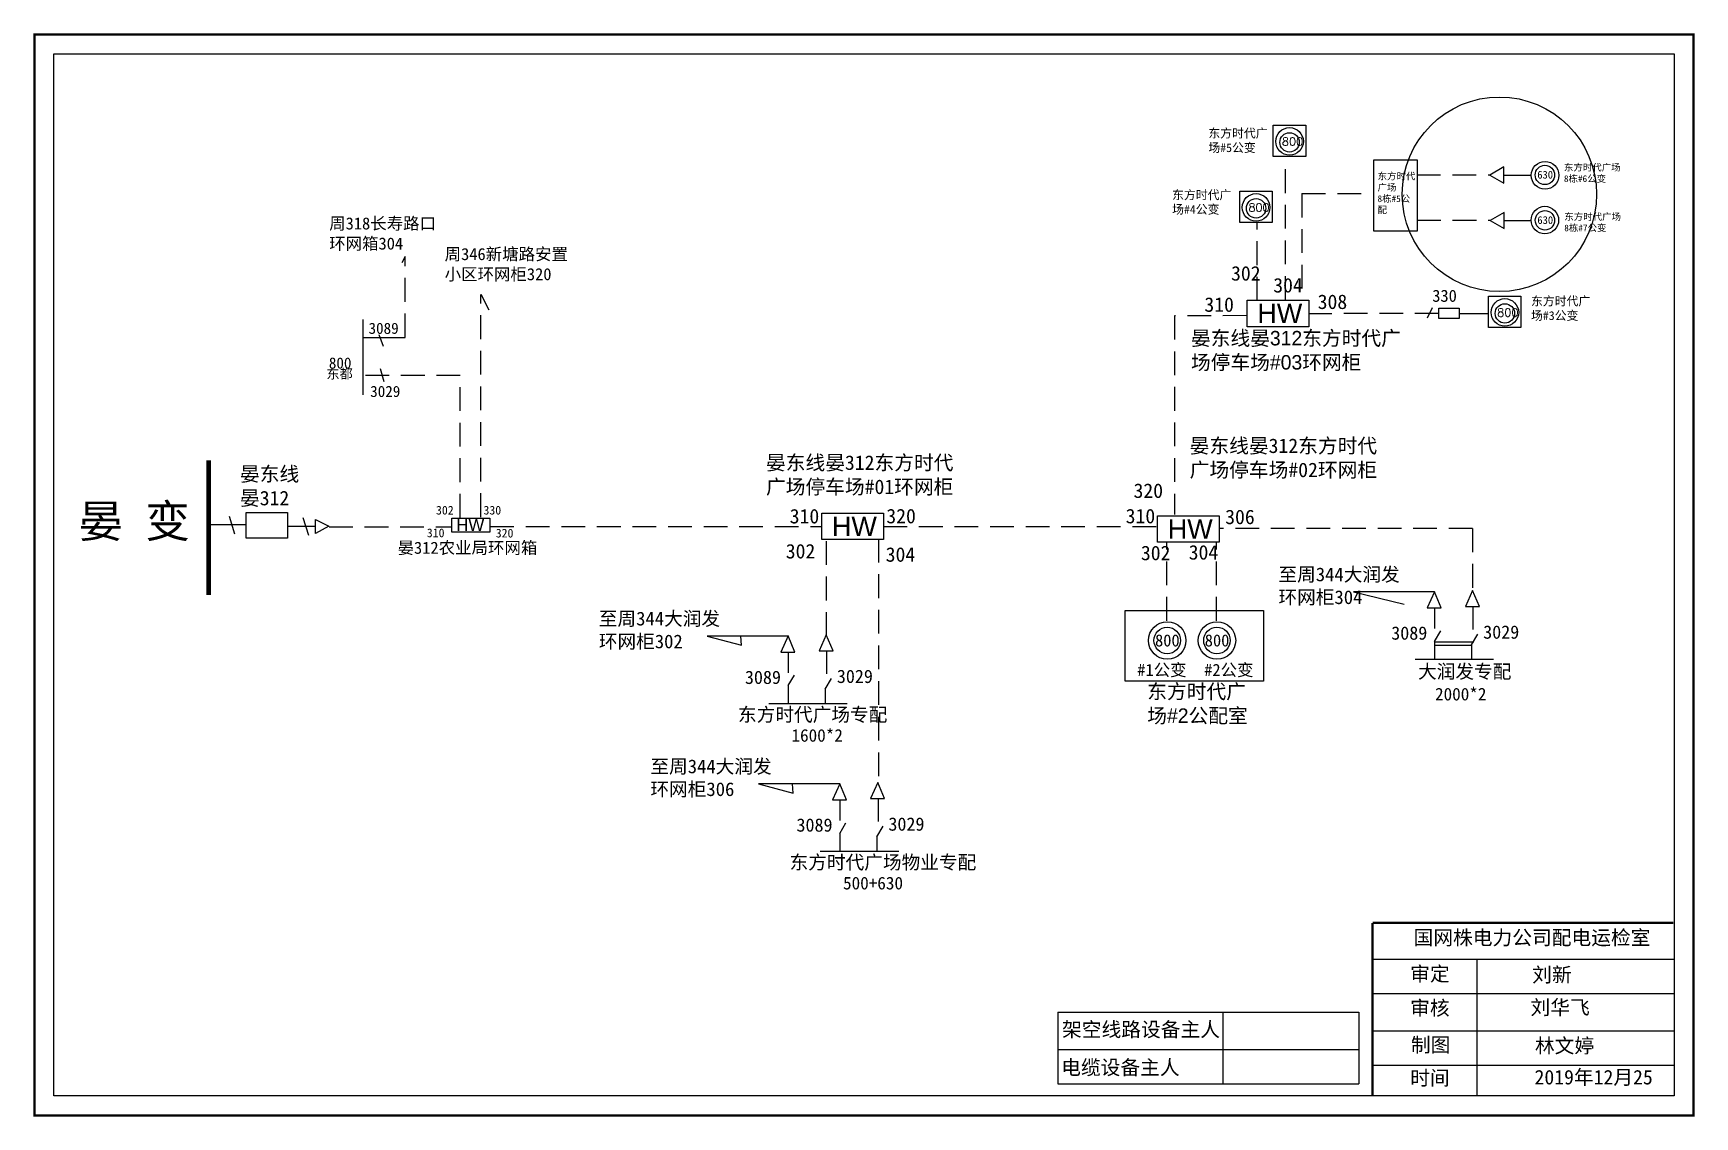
# Model space of a CAD drawing. Extents: x 161 to 505, y 2 to 226.
import ezdxf

# ---------------------------------------------------------------- set-up
doc = ezdxf.new("R2010")
doc.units = 0
doc.header["$LTSCALE"] = 0.774411
doc.linetypes.add('ACAD_ISO02W100', pattern=[15, 12, -3])
doc.linetypes.add('DASHED2', pattern=[9.525, 6.35, -3.175])
doc.layers.get('0').update_dxf_attribs({"linetype": 'CONTINUOUS'})
doc.layers.add('LAYER1', color=5, linetype='ACAD_ISO02W100')
doc.layers.add('Layer2', color=1, linetype='CONTINUOUS')
doc.styles.get("Standard").update_dxf_attribs({"font": '', "height": 2.5})
doc.styles.add('STYLE1', font='txt.shx', dxfattribs={"height": 2.6})
doc.styles.add('字体', font='simkai_0.ttf', dxfattribs={"height": 2.5})
doc.styles.get('Standard').set_extended_font_data('SimSun')

msp = doc.modelspace()

# ---------------------------------------------------------------- linework, layer by layer
at = {"linetype": 'DASHED2'}
for p, q in [((420.68, 171.01), (420.68, 200.51)), ((447.9, 196.88), (463.21, 196.88)), ((424.03, 193.01), (424.03, 170.93)), ((424.04, 193.06), (438.91, 193.06)), ((414.76, 170.84), (414.76, 186.94)), ((447.92, 187.48), (463.23, 187.48)), ((238.12, 163.24), (238.12, 179.99)), ((253.8, 126.01), (253.8, 172.1)), ((397.67, 167.71), (397.64, 126.54)), ((249.56, 155.35), (229.5, 155.35)), ((249.56, 125.88), (249.56, 155.35)), ((219.48, 124.05), (219.52, 124.05)), ((255.77, 124.05), (324.52, 124.05)), ((337.28, 124.08), (394.14, 124.08)), ((222.36, 123.97), (247.8, 123.97)), ((325.43, 121.04), (325.41, 101.59)), ((336.3, 121.52), (336.27, 70.69)), ((396.03, 104.54), (396.03, 120.65)), ((406.35, 104.54), (406.35, 120.65))]:
    msp.add_line(p, q, dxfattribs=at)
for p, q in [((465.96, 196.85), (471.53, 196.85)), ((465.98, 187.44), (471.55, 187.44)), ((456.64, 168.17), (462.66, 168.17)), ((205.17, 124.42), (197.37, 124.42)), ((317.56, 98.05), (317.56, 93.75)), ((317.54, 91.08), (318.82, 93.28)), ((317.54, 91.08), (317.54, 87.38)), ((325.24, 90.37), (325.23, 87.39)), ((325.24, 90.37), (326.51, 92.58)), ((313.51, 87.37), (329.79, 87.4)), ((328.25, 67.45), (328.26, 63.15)), ((328.24, 60.47), (329.51, 62.68)), ((328.24, 60.47), (328.24, 56.78)), ((335.93, 59.77), (335.92, 56.79)), ((335.93, 59.77), (337.21, 61.98)), ((324.2, 56.77), (340.48, 56.79))]:
    msp.add_line(p, q)
at = {"linetype": 'Continuous'}
for p, q in [((238.12, 179.99), (237.47, 178.68)), ((253.82, 172.15), (255.47, 168.95)), ((229.39, 166.93), (229.39, 151.32)), ((229.56, 163.24), (238.12, 163.24)), ((232.67, 163.83), (233.58, 161.44)), ((232.92, 156.81), (233.74, 154.11)), ((202.82, 122.47), (201.72, 126.09)), ((218.13, 122.22), (217.02, 125.84)), ((219.52, 122.57), (219.52, 125.51)), ((219.52, 125.51), (222.34, 124.1)), ((222.34, 124.1), (219.52, 122.63)), ((317.56, 101.35), (300.72, 101.35)), ((300.72, 101.35), (307.89, 99.45)), ((307.89, 99.45), (307.74, 101.35)), ((317.53, 101.37), (316.03, 98.05)), ((318.92, 98.05), (317.53, 101.37)), ((325.44, 101.64), (323.95, 98.31)), ((326.84, 98.31), (325.44, 101.64)), ((316.03, 98.05), (318.92, 98.05)), ((323.95, 98.31), (326.84, 98.31)), ((325.5, 98.31), (325.5, 93.51)), ((328.25, 70.74), (311.41, 70.74)), ((311.41, 70.74), (318.58, 68.84)), ((318.58, 68.84), (318.43, 70.74)), ((328.22, 70.77), (326.72, 67.45)), ((329.62, 67.45), (328.22, 70.77)), ((336.14, 71.03), (334.64, 67.71)), ((337.53, 67.71), (336.14, 71.03)), ((326.72, 67.45), (329.62, 67.45)), ((334.64, 67.71), (337.53, 67.71)), ((336.19, 67.71), (336.19, 62.91)), ((438.71, 34.43), (501.07, 34.43)), ((460.35, 34.42), (460.35, 6.09)), ((438.71, 27.32), (501.07, 27.32)), ((373.45, 23.45), (373.45, 8.59)), ((373.45, 23.45), (435.82, 23.45)), ((407.66, 23.45), (407.66, 8.59)), ((435.82, 23.45), (435.82, 8.59)), ((438.71, 19.57), (501.07, 19.57)), ((373.45, 15.69), (435.82, 15.69)), ((438.71, 12.47), (501.07, 12.47)), ((373.45, 8.59), (435.82, 8.59))]:
    msp.add_line(p, q, dxfattribs=at)
at = {"color": 0, "linetype": 'Continuous'}
for p, q in [((451.07, 169.36), (450.01, 167.19)), ((247.82, 122.88), (247.82, 125.81)), ((247.82, 125.81), (255.67, 125.81)), ((255.67, 125.81), (255.67, 122.88)), ((255.67, 122.88), (247.82, 122.88)), ((451.53, 110.54), (450.03, 107.21)), ((452.92, 107.21), (451.53, 110.54)), ((459.44, 110.8), (457.94, 107.48)), ((460.84, 107.48), (459.44, 110.8)), ((450.03, 107.21), (452.92, 107.21)), ((457.94, 107.48), (460.84, 107.48)), ((459.5, 107.48), (459.5, 102.68)), ((451.54, 100.18), (459.67, 100.18)), ((451.53, 99.5), (459.33, 99.5))]:
    msp.add_line(p, q, dxfattribs=at)
at = {"color": 0, "linetype": 'DASHED2'}
for p, q in [((412.59, 167.73), (397.67, 167.71)), ((452.4, 168.16), (425.64, 168.14)), ((459.43, 123.66), (406.9, 123.66)), ((459.43, 123.66), (459.41, 110.75))]:
    msp.add_line(p, q, dxfattribs=at)
at = {"linetype": 'ACAD_ISO02W100'}
msp.add_line((213.9, 124.13), (219.52, 124.13), dxfattribs=at)
at = {"color": 0}
for p, q in [((451.56, 110.51), (434.72, 110.51)), ((434.72, 110.51), (445.24, 107.93)), ((451.56, 107.21), (451.56, 102.92)), ((451.54, 100.24), (452.82, 102.45)), ((451.54, 100.24), (451.54, 96.54)), ((459.24, 99.54), (460.51, 101.74)), ((447.51, 96.54), (463.79, 96.56)), ((459.24, 99.54), (459.22, 96.55))]:
    msp.add_line(p, q, dxfattribs=at)
at = {"linetype": 'Continuous', "const_width": 0.5}
msp.add_lwpolyline([(161.27, 225.99), (505.25, 225.99), (505.25, 2.02), (161.27, 2.02)], close=True, dxfattribs=at)
at = {"linetype": 'Continuous'}
for points in [[(165.32, 221.94), (501.2, 221.94), (501.2, 6.07), (165.32, 6.07)], [(438.94, 200.01), (447.94, 200.01), (447.94, 185.21), (438.94, 185.21)], [(412.71, 170.94), (425.47, 170.94), (425.47, 165.45), (412.71, 165.45)], [(205.17, 126.96), (213.75, 126.96), (213.75, 121.63), (205.17, 121.63)], [(324.52, 126.82), (337.28, 126.82), (337.28, 121.33), (324.52, 121.33)], [(394.14, 126.27), (406.9, 126.27), (406.9, 120.78), (394.14, 120.78)]]:
    msp.add_lwpolyline(points, close=True, dxfattribs=at)
at = {"color": 0}
for points in [[(418.1, 207.22), (424.84, 207.22), (424.84, 200.72), (418.1, 200.72)], [(411.15, 193.55), (417.89, 193.55), (417.89, 187.05), (411.15, 187.05)], [(462.73, 171.79), (469.47, 171.79), (469.47, 165.29), (462.73, 165.29)]]:
    msp.add_lwpolyline(points, close=True, dxfattribs=at)
at = {"linetype": 'DASHED2'}
for points in [[(463.03, 196.85), (465.94, 195.17), (465.94, 198.53)], [(463.05, 187.45), (465.96, 185.77), (465.96, 189.13)]]:
    msp.add_lwpolyline(points, close=True, dxfattribs=at)
at = {"color": 0, "linetype": 'Continuous'}
for points in [[(452.42, 169.26), (456.64, 169.26), (456.64, 167.16), (452.42, 167.16)], [(387.41, 106.67), (416.11, 106.67), (416.11, 92.01), (387.41, 92.01)]]:
    msp.add_lwpolyline(points, close=True, dxfattribs=at)
at = {"linetype": 'Continuous'}
for points, const_width in [([(197.42, 109.85), (197.4, 137.75)], 0.968), ([(438.67, 41.93), (438.67, 6.2)], 0.5), ([(438.71, 41.93), (501.07, 41.93)], 0.5)]:
    msp.add_lwpolyline(points, dxfattribs=dict(at, const_width=const_width))
at = {"color": 1}
msp.add_circle((465, 192.88), 20.15, dxfattribs=at)
at = {"color": 0, "linetype": 'Continuous'}
for centre, radius in [((396.13, 100.44), 3.88), ((406.44, 100.44), 3.88), ((396.13, 100.44), 2.75), ((406.44, 100.44), 2.75)]:
    msp.add_circle(centre, radius, dxfattribs=at)
at = {"layer": 'LAYER1', "color": 0, "linetype": 'Continuous'}
for centre, radius in [((421.49, 203.83), 2.86), ((421.49, 203.63), 2.01), ((474.46, 196.81), 2.86), ((474.43, 196.88), 2.01), ((414.55, 190.16), 2.86), ((414.55, 189.96), 2.01), ((474.42, 187.52), 2.86), ((474.44, 187.48), 2.01), ((466.13, 168.4), 2.86), ((466.13, 168.2), 2.01)]:
    msp.add_circle(centre, radius, dxfattribs=at)

# ---------------------------------------------------------------- texts
at = {"color": 0, "linetype": 'Continuous', "attachment_point": 1}
for s, insert, char_height, width, style in [('800', (419.91, 204.66), 1.71, 6.1253, 'STYLE1'), ('800', (412.96, 190.99), 1.71, 6.1253, 'STYLE1'), ('800', (464.54, 169.23), 1.71, 6.1253, 'STYLE1'), ('{\\fSimSun|b0|i0|c134|p2;\\H1.2x;晏东线晏\\f\uffbfﾬￌ￥_GB2312|b0|i0|c134|p49;312\\fSimSun|b0|i0|c134|p2;东方时代广场停车场\\f\uffbfﾬￌ￥_GB2312|b0|i0|c134|p49;#03\\fSimSun|b0|i0|c134|p2;环网柜}', (401.05, 164.57), 2.5, 45.2508, '字体'), ('{\\H1.2x;晏东线晏312东方时代广场停车场#02环网柜}', (400.78, 142.28), 2.5, 39.8411, '字体'), ('{\\H1.2x;320}', (389.14, 132.97), 2.5, 35.7639, '字体'), ('{\\H1.2x;306}', (408.14, 127.54), 2.5, 35.7639, '字体'), ('{\\fSimSun|b0|i0|c134|p2;\\H1.2x;东方时代广场\\f\uffbfﾬￌ￥_GB2312|b0|i0|c134|p49;#2\\fSimSun|b0|i0|c134|p2;公配室}', (391.99, 91.37), 2.5, 21.8386, '字体')]:
    msp.add_mtext(s, dxfattribs=dict(at, insert=insert, char_height=char_height, width=width, style=style))
at = {"linetype": 'Continuous', "attachment_point": 1, "style": '字体'}
for s, insert, char_height, width in [('{\\fSimSun|b0|i0|c134|p2;东方时代广场\\P8栋#5公配}', (439.73, 197.33), 1.4, 8.2226), ('{\\fSimSun|b0|i0|c134|p2;东方时代广场\\P8栋#6公变}', (478.37, 199.14), 1.4, 11.991), ('{\\fSimSun|b0|i0|c134|p2;东方时代广场\\P8栋#7公变}', (478.45, 188.93), 1.4, 11.991), ('{\\H1.2x;302}', (409.36, 178), 2.5, 35.7639), ('{\\H1.2x;304}', (418.11, 175.53), 2.5, 35.7639), ('330', (451.07, 173.1), 2.5, 35.7639), ('{\\H1.2x;310}', (403.83, 171.53), 2.5, 35.7639), ('{\\fArial|b0|i0|c0|p32;HW}', (414.8, 170.23), 4.0114, 11.4071), ('{\\H1.2x;308}', (427.32, 172.11), 2.5, 35.7639), ('{\\H1.2x;晏东线晏312东方时代广场停车场#01环网柜}', (312.94, 138.78), 2.5, 39.8411), ('{\\H1.2x;晏东线\\P晏312}', (203.89, 136.44), 2.5, 35.7639), ('晏 变', (170.4, 128.57), 6.776, 26.6157), ('{\\H1.2x;310}', (317.86, 127.69), 2.5, 35.7639), ('{\\H1.2x;320}', (337.89, 127.71), 2.5, 35.7639), ('{\\H1.2x;310}', (387.51, 127.71), 2.5, 35.7639), ('{\\fArial|b0|i0|c0|p32;HW}', (326.6, 126.11), 4.0114, 11.4071), ('{\\fArial|b0|i0|c0|p32;HW}', (396.23, 125.56), 4.0114, 11.4071), ('{\\H1.2x;302}', (317.04, 120.43), 2.5, 35.7639), ('{\\H1.2x;304}', (337.76, 119.75), 2.5, 35.7639), ('{\\H1.2x;302}', (390.67, 120.07), 2.5, 35.7639), ('{\\H1.2x;304}', (400.58, 120.2), 2.5, 35.7639), ('国网株电力公司配电运检室', (447.2, 40.39), 3, 82.0179), ('审定', (446.5, 32.87), 3, 23.4615), ('{\\fSimSun|b0|i0|c134|p2;刘新}', (471.8, 32.69), 3, 23.4615), ('审核', (446.5, 25.8), 3, 23.4615), ('刘华飞', (471.45, 25.93), 3, 33.0539), ('{\\f\uffbfﾬￌﾣﾤ_GB2312|b0|i0|c134|p49;架空线路设备主人}', (374.32, 21.36), 3, 58.56), ('制图', (446.66, 18.18), 3, 23.4615), ('{\\fSimSun|b0|i0|c134|p2;林文婷}', (472.36, 17.99), 3, 23.4615), ('电缆设备主人', (374.14, 13.49), 3, 58.56), ('时间', (446.5, 11.3), 3, 23.4615), ('2019{\\fSimSun|b0|i0|c134|p2;年}12{\\fSimSun|b0|i0|c134|p2;月25}', (472.28, 11.47), 3, 24.8763)]:
    msp.add_mtext(s, dxfattribs=dict(at, insert=insert, char_height=char_height, width=width))
at = {"attachment_point": 1, "style": '字体'}
for s, insert, char_height, width in [('{\\fSimSun|b0|i0|c134|p2;630}', (472.85, 197.73), 1.6, 3.4138), ('{\\fSimSun|b0|i0|c134|p2;630}', (472.87, 188.33), 1.6, 3.4138), ('{\\fArial|b0|i0|c0|p32;HW}', (248.72, 125.64), 2.5, 24.4767), ('{\\H0.72x;310}', (242.62, 123.63), 2.5, 24.4767), ('{\\H0.72x;320}', (256.91, 123.58), 2.5, 24.4767), ('{\\fSimSun|b0|i0|c134|p2;至周}344{\\fSimSun|b0|i0|c134|p2;大润发}\\P{\\fSimSun|b0|i0|c134|p2;环网柜}302', (278.28, 106.39), 2.8373, 44.518), ('东方时代广场专配', (307.14, 86.51), 2.837, 31.6704), ('{\\fSimSun|b0|i0|c134|p2;至周}344{\\fSimSun|b0|i0|c134|p2;大润发}\\P{\\fSimSun|b0|i0|c134|p2;环网柜}306', (288.98, 75.78), 2.8373, 44.518), ('{\\fSimSun|b0|i0|c134|p2;东方时代广场物业专配}', (317.83, 55.91), 2.8373, 45.0743)]:
    msp.add_mtext(s, dxfattribs=dict(at, insert=insert, char_height=char_height, width=width))
at = {"color": 7, "char_height": 2.5, "attachment_point": 1, "style": '字体'}
for s, insert, width in [('{\\fSimSun|b0|i0|c134|p2;周}318{\\fSimSun|b0|i0|c134|p2;长寿路口环网箱}304', (222.38, 188.09), 22.7412), ('{\\fSimSun|b0|i0|c134|p2;晏312农业局环网箱}', (236.56, 120.9), 32.8494)]:
    msp.add_mtext(s, dxfattribs=dict(at, insert=insert, width=width))
at = {"color": 0, "attachment_point": 1, "style": '字体'}
for s, insert, char_height, width in [('{\\fSimSun|b0|i0|c134|p2;周}346{\\fSimSun|b0|i0|c134|p2;新塘路安置小区环网柜}320', (246.32, 181.74), 2.5, 28.2448), ('{\\H0.72x;302}', (244.52, 128.33), 2.5, 24.4767), ('{\\H0.72x;330}', (254.37, 128.33), 2.5, 24.4767), ('至周344大润发\\P环网柜304', (419.19, 115.55), 2.837, 44.518), ('#1公变', (389.91, 95.59), 2.5, 21.8614), ('#2公变', (403.79, 95.59), 2.5, 21.8614), ('大润发专配', (448.13, 95.43), 2.837, 31.6704)]:
    msp.add_mtext(s, dxfattribs=dict(at, insert=insert, char_height=char_height, width=width))
at = {"color": 7, "attachment_point": 1}
for s, insert, char_height, width in [('3089', (230.54, 166.26), 2.3, 4.8377), ('800', (222.31, 159.07), 2.3, 4.8377), ('{\\fFangSong_GB2312|b0|i0|c134|p49;\\H0.8x;东都}', (221.81, 156.68), 2.5, 33.4438), ('3029', (230.88, 153.19), 2.3, 4.8377)]:
    msp.add_mtext(s, dxfattribs=dict(at, insert=insert, char_height=char_height, width=width))
at = {"color": 0, "attachment_point": 1}
for s, insert, char_height, width in [('3029', (461.63, 103.55), 2.748, 5.7793), ('3089', (442.57, 103.35), 2.748, 5.7793), ('2000*2', (451.65, 90.63), 2.61, 18.6457)]:
    msp.add_mtext(s, dxfattribs=dict(at, insert=insert, char_height=char_height, width=width))
at = {"color": 0, "linetype": 'Continuous', "char_height": 2.5, "width": 5.6554, "attachment_point": 1}
for insert in [(393.6, 101.7), (403.91, 101.7)]:
    msp.add_mtext('800', dxfattribs=dict(at, insert=insert))
at = {"attachment_point": 1}
for s, insert, char_height, width in [('3089', (308.57, 94.18), 2.748, 5.7793), ('3029', (327.63, 94.38), 2.748, 5.7793), ('1600*2', (318.23, 82.08), 2.61, 18.6457), ('3089', (319.26, 63.58), 2.748, 5.7793), ('3029', (338.32, 63.78), 2.748, 5.7793), ('500+630', (328.92, 51.48), 2.61, 18.6457)]:
    msp.add_mtext(s, dxfattribs=dict(at, insert=insert, char_height=char_height, width=width))
at = {"layer": 'Layer2', "color": 0, "linetype": 'Continuous', "char_height": 1.8, "width": 14.2074, "attachment_point": 1, "style": '字体'}
for s, insert in [('{\\fSimSun|b0|i0|c134|p2;东方时代广场}#5{\\fSimSun|b0|i0|c134|p2;公变}', (404.66, 206.42)), ('{\\fSimSun|b0|i0|c134|p2;东方时代广场}#4{\\fSimSun|b0|i0|c134|p2;公变}', (397.14, 193.64)), ('{\\fSimSun|b0|i0|c134|p2;东方时代广场}#3{\\fSimSun|b0|i0|c134|p2;公变}', (471.55, 171.64))]:
    msp.add_mtext(s, dxfattribs=dict(at, insert=insert))

doc.saveas('drawing.dxf')
